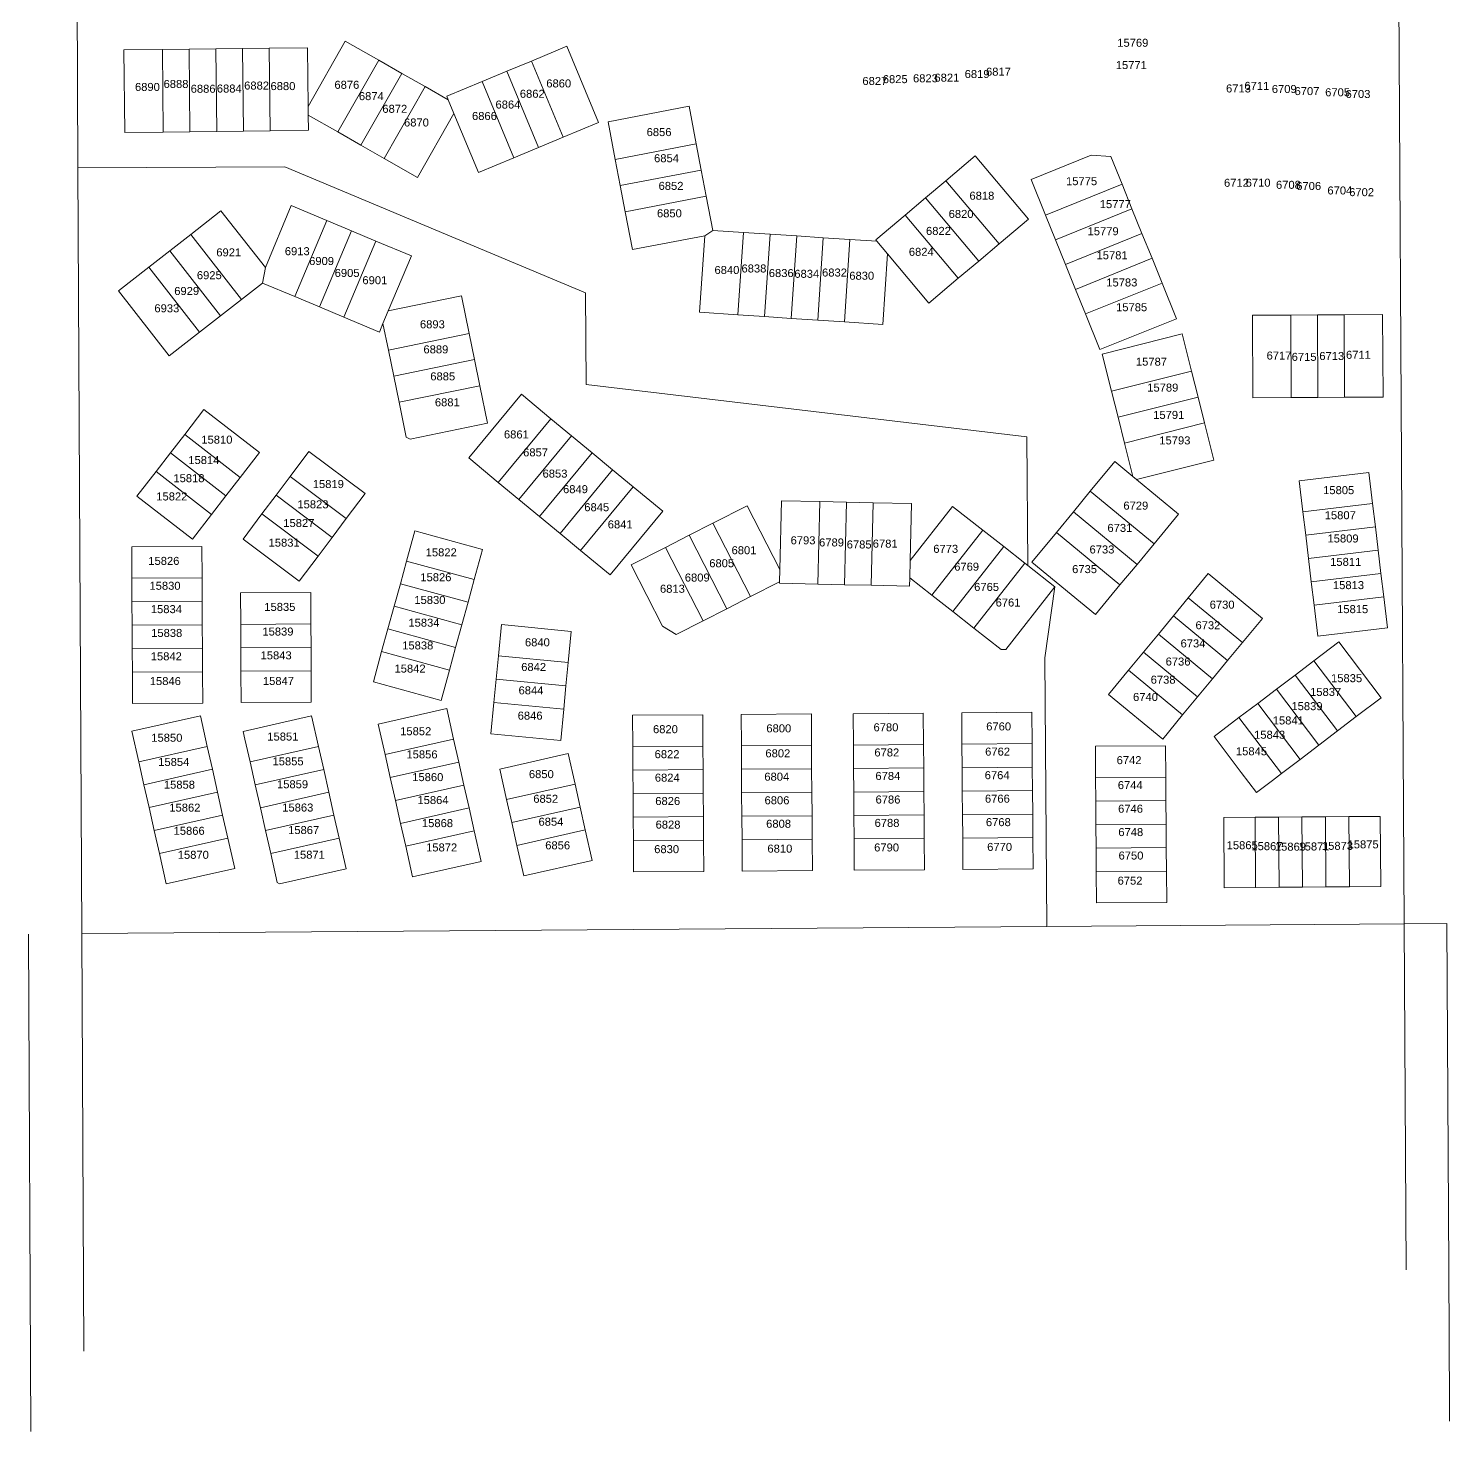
# Model space of a CAD drawing. Header units: feet. Extents: x 865220 to 2843432, y -2240498 to 970288.
# Drawn here: x 2830642 to 2831974, y 955135 to 956450 of the extents above; entities that cross this region are included whole.
import ezdxf
from ezdxf.enums import TextEntityAlignment as Align

# ---------------------------------------------------------------- set-up
doc = ezdxf.new("R2010")
doc.units = ezdxf.units.FT
doc.header["$LTSCALE"] = 0.015
doc.header["$MEASUREMENT"] = 0
doc.layers.add('Dakota County Addresses', color=7, linetype='Continuous')
doc.layers.add('Dakota County Parcels', color=7, linetype='Continuous')
doc.styles.add('Dimensions 100', font='arial.ttf')

# ---------------------------------------------------------------- blocks, each defined once
blk = doc.blocks.new('ACMAP_ANN_TEMPLATE_Dakota County Addresses')
at = {"layer": 'Dakota County Addresses', "style": 'Dimensions 100'}
blk.add_attdef('DakotaCountyAddress', text='', height=50, dxfattribs=at).set_placement((0, 0), align=Align.CENTER)

msp = doc.modelspace()

# ---------------------------------------------------------------- linework, layer by layer
at = {"layer": 'Dakota County Parcels', "lineweight": 5, "ltscale": 100}
for p, q in [((2830688.4, 956319), (2830684.1, 957160.6)), ((2831931, 955610.7), (2831922.9, 957069.6)), ((2830731.5, 956429.6), (2830767.5, 956430)), ((2830732.4, 956352.2), (2830731.5, 956429.6)), ((2830767.5, 956430), (2830792.5, 956430.3)), ((2830768.4, 956352.6), (2830767.5, 956430)), ((2830792.5, 956430.3), (2830817.5, 956430.6)), ((2830793.4, 956352.9), (2830792.5, 956430.3)), ((2830817.5, 956430.6), (2830842.5, 956430.9)), ((2830818.4, 956353.2), (2830817.5, 956430.6)), ((2830842.5, 956430.9), (2830867.5, 956431.2)), ((2830843.4, 956353.5), (2830842.5, 956430.9)), ((2830867.5, 956431.2), (2830903.4, 956431.6)), ((2830868.4, 956353.8), (2830867.5, 956431.2)), ((2830904.1, 956376.6), (2830903.4, 956431.6)), ((2830938.9, 956437.7), (2830904.1, 956376.6)), ((2830938.9, 956437.7), (2830970.2, 956419.9)), ((2831113.3, 956419.1), (2831146.5, 956433)), ((2831176.3, 956361.6), (2831146.5, 956433)), ((2830931.9, 956352.7), (2830970.2, 956419.9)), ((2830970.2, 956419.9), (2830991.9, 956407.5)), ((2831090.2, 956409.5), (2831113.3, 956419.1)), ((2831143, 956347.7), (2831113.3, 956419.1)), ((2830953.6, 956340.3), (2830991.9, 956407.5)), ((2830991.9, 956407.5), (2831013.6, 956395.2)), ((2831033.9, 956386.1), (2831067.2, 956399.9)), ((2831067.2, 956399.9), (2831090.2, 956409.5)), ((2831096.9, 956328.5), (2831067.2, 956399.9)), ((2831120, 956338.1), (2831090.2, 956409.5)), ((2830975.4, 956327.9), (2831013.6, 956395.2)), ((2831013.6, 956395.2), (2831035.3, 956382.8)), ((2831035.3, 956382.8), (2831033.9, 956386.1)), ((2830904.2, 956368.5), (2830904.1, 956376.6)), ((2831040.7, 956369.9), (2831035.3, 956382.8)), ((2831185.1, 956362.3), (2831261.1, 956376.8)), ((2831267.8, 956341.5), (2831261.1, 956376.8)), ((2830931.9, 956352.7), (2830904.2, 956368.5)), ((2830904.4, 956354.3), (2830904.2, 956368.5)), ((2831006.6, 956310.1), (2831040.7, 956369.9)), ((2831040.7, 956369.9), (2831063.7, 956314.7)), ((2831143, 956347.7), (2831176.3, 956361.6)), ((2831191.9, 956327), (2831185.1, 956362.3)), ((2830732.4, 956352.2), (2830768.4, 956352.6)), ((2830768.4, 956352.6), (2830793.4, 956352.9)), ((2830793.4, 956352.9), (2830818.4, 956353.2)), ((2830818.4, 956353.2), (2830843.4, 956353.5)), ((2830843.4, 956353.5), (2830868.4, 956353.8)), ((2830868.4, 956353.8), (2830904.4, 956354.3)), ((2830931.9, 956352.7), (2830953.6, 956340.3)), ((2831120, 956338.1), (2831143, 956347.7)), ((2830953.6, 956340.3), (2830975.4, 956327.9)), ((2831096.9, 956328.5), (2831120, 956338.1)), ((2831191.9, 956327), (2831267.8, 956341.5)), ((2831272.5, 956316.9), (2831267.8, 956341.5)), ((2830882.4, 956320), (2830688.4, 956319)), ((2830692, 955601.5), (2830688.4, 956319)), ((2830882.4, 956320), (2831163.9, 956201.8)), ((2830975.4, 956327.9), (2831006.6, 956310.1)), ((2831063.7, 956314.7), (2831096.9, 956328.5)), ((2831196.5, 956302.4), (2831191.9, 956327)), ((2831529.1, 956330.2), (2831501.6, 956307)), ((2831529.1, 956330.2), (2831579, 956271)), ((2831581.5, 956308.1), (2831637.7, 956330.9)), ((2831637.7, 956330.9), (2831656.2, 956329.7)), ((2831666.7, 956303.8), (2831656.2, 956329.7)), ((2831196.5, 956302.4), (2831272.5, 956316.9)), ((2831277.2, 956292.4), (2831272.5, 956316.9)), ((2831501.6, 956307), (2831482.5, 956290.8)), ((2831551.5, 956247.8), (2831501.6, 956307)), ((2831595, 956274.8), (2831581.5, 956308.1)), ((2831201.2, 956277.9), (2831196.5, 956302.4)), ((2831201.2, 956277.9), (2831277.2, 956292.4)), ((2831283.3, 956260.4), (2831277.2, 956292.4)), ((2831595, 956274.8), (2831666.7, 956303.8)), ((2831676, 956280.6), (2831666.7, 956303.8)), ((2830794.1, 956256.7), (2830822.4, 956278.9)), ((2830822.4, 956278.9), (2830864, 956225.7)), ((2830864, 956225.7), (2830888.3, 956283.7)), ((2830888.3, 956283.7), (2830921.5, 956269.8)), ((2831482.5, 956290.8), (2831463.4, 956274.7)), ((2831532.4, 956231.7), (2831482.5, 956290.8)), ((2831604.4, 956251.6), (2831676, 956280.6)), ((2831685.4, 956257.4), (2831676, 956280.6)), ((2830921.5, 956269.8), (2830891.6, 956198.5)), ((2830921.5, 956269.8), (2830944.6, 956260.1)), ((2831208, 956242.5), (2831201.2, 956277.9)), ((2831463.4, 956274.7), (2831435.9, 956251.5)), ((2831513.3, 956215.6), (2831463.4, 956274.7)), ((2831579, 956271), (2831551.5, 956247.8)), ((2831604.4, 956251.6), (2831595, 956274.8)), ((2830774.4, 956241.3), (2830794.1, 956256.7)), ((2830794.1, 956256.7), (2830841.7, 956195.8)), ((2830944.6, 956260.1), (2830914.6, 956188.8)), ((2830944.6, 956260.1), (2830967.6, 956250.4)), ((2831208, 956242.5), (2831275.7, 956255.4)), ((2831275.7, 956255.4), (2831270.9, 956183.7)), ((2831275.7, 956255.4), (2831283.3, 956260.4)), ((2831283.3, 956260.4), (2831312, 956258.5)), ((2831306.8, 956181.3), (2831312, 956258.5)), ((2831312, 956258.5), (2831336.9, 956256.9)), ((2831331.8, 956179.7), (2831336.9, 956256.9)), ((2831336.9, 956256.9), (2831361.9, 956255.2)), ((2831356.7, 956178), (2831361.9, 956255.2)), ((2831361.9, 956255.2), (2831386.8, 956253.6)), ((2831381.7, 956176.4), (2831386.8, 956253.6)), ((2831386.8, 956253.6), (2831411.8, 956251.9)), ((2831406.6, 956174.7), (2831411.8, 956251.9)), ((2831411.8, 956251.9), (2831437, 956250.2)), ((2831437, 956250.2), (2831435.9, 956251.5)), ((2831613.7, 956228.4), (2831604.4, 956251.6)), ((2831613.7, 956228.4), (2831685.4, 956257.4)), ((2831694.8, 956234.3), (2831685.4, 956257.4)), ((2830754.7, 956225.9), (2830774.4, 956241.3)), ((2830774.4, 956241.3), (2830822, 956180.4)), ((2830967.6, 956250.4), (2830937.7, 956179.1)), ((2830967.6, 956250.4), (2831000.8, 956236.5)), ((2831446.9, 956238.4), (2831437, 956250.2)), ((2831442.5, 956172.3), (2831446.9, 956238.4)), ((2831485.8, 956192.4), (2831446.9, 956238.4)), ((2831551.5, 956247.8), (2831532.4, 956231.7)), ((2830726.3, 956203.7), (2830754.7, 956225.9)), ((2830754.7, 956225.9), (2830802.3, 956165)), ((2830861.4, 956211.1), (2830864, 956225.7)), ((2831000.8, 956236.5), (2830979.2, 956185.1)), ((2831532.4, 956231.7), (2831513.3, 956215.6)), ((2831623.1, 956205.2), (2831613.7, 956228.4)), ((2831623.1, 956205.2), (2831694.8, 956234.3)), ((2831704.2, 956211.1), (2831694.8, 956234.3)), ((2831513.3, 956215.6), (2831485.8, 956192.4)), ((2830726.3, 956203.7), (2830774, 956142.8)), ((2830841.7, 956195.8), (2830861.4, 956211.1)), ((2830861.4, 956211.1), (2830891.6, 956198.5)), ((2830891.6, 956198.5), (2830914.6, 956188.8)), ((2830979.2, 956185.1), (2831047.8, 956199.2)), ((2831047.8, 956199.2), (2831055, 956163.9)), ((2831163.9, 956201.8), (2831164.6, 956115.9)), ((2831632.5, 956182.1), (2831623.1, 956205.2)), ((2831632.5, 956182.1), (2831704.2, 956211.1)), ((2831717.7, 956177.7), (2831704.2, 956211.1)), ((2830822, 956180.4), (2830841.7, 956195.8)), ((2830914.6, 956188.8), (2830937.7, 956179.1)), ((2830979.2, 956185.1), (2830974.2, 956173.1)), ((2830802.3, 956165), (2830822, 956180.4)), ((2830937.7, 956179.1), (2830970.9, 956165.2)), ((2830974.2, 956173.1), (2830970.9, 956165.2)), ((2830974.2, 956173.1), (2830979.3, 956148.3)), ((2831270.9, 956183.7), (2831306.8, 956181.3)), ((2831306.8, 956181.3), (2831331.8, 956179.7)), ((2831331.8, 956179.7), (2831356.7, 956178)), ((2831356.7, 956178), (2831381.7, 956176.4)), ((2831381.7, 956176.4), (2831406.6, 956174.7)), ((2831406.6, 956174.7), (2831442.5, 956172.3)), ((2831646, 956148.7), (2831632.5, 956182.1)), ((2831646, 956148.7), (2831717.7, 956177.7)), ((2831824.8, 956181.1), (2831788.8, 956180.9)), ((2831789.3, 956103.6), (2831788.8, 956180.9)), ((2831849.8, 956181.3), (2831824.8, 956181.1)), ((2831825.3, 956103.8), (2831824.8, 956181.1)), ((2831874.8, 956181.4), (2831849.8, 956181.3)), ((2831850.3, 956103.9), (2831849.8, 956181.3)), ((2831910.8, 956181.6), (2831874.8, 956181.4)), ((2831875.3, 956104.1), (2831874.8, 956181.4)), ((2831911.3, 956104.3), (2831910.8, 956181.6)), ((2830774, 956142.8), (2830802.3, 956165)), ((2831055, 956163.9), (2830979.3, 956148.3)), ((2831055, 956163.9), (2831060.1, 956139.4)), ((2831723.1, 956163.4), (2831648.1, 956144.6)), ((2831723.1, 956163.4), (2831731.9, 956128.5)), ((2830979.3, 956148.3), (2830984.3, 956123.8)), ((2831060.1, 956139.4), (2830984.3, 956123.8)), ((2831060.1, 956139.4), (2831065.1, 956114.9)), ((2831656.9, 956109.7), (2831648.1, 956144.6)), ((2830984.3, 956123.8), (2830989.3, 956099.4)), ((2831656.9, 956109.7), (2831731.9, 956128.5)), ((2831731.9, 956128.5), (2831738, 956104.2)), ((2831065.1, 956114.9), (2830989.3, 956099.4)), ((2831103.9, 956106.9), (2831054.6, 956047.3)), ((2831065.1, 956114.9), (2831072.3, 956079.7)), ((2831103.9, 956106.9), (2831131.6, 956083.9)), ((2831164.6, 956115.9), (2831577.4, 956067)), ((2831663, 956085.4), (2831656.9, 956109.7)), ((2830806.5, 956092.5), (2830788.5, 956069.3)), ((2830806.5, 956092.5), (2830858.5, 956052.2)), ((2830989.3, 956099.4), (2830996, 956066.8)), ((2831663, 956085.4), (2831738, 956104.2)), ((2831738, 956104.2), (2831744.1, 956080)), ((2831825.3, 956103.8), (2831789.3, 956103.6)), ((2831850.3, 956103.9), (2831825.3, 956103.8)), ((2831875.3, 956104.1), (2831850.3, 956103.9)), ((2831911.3, 956104.3), (2831875.3, 956104.1)), ((2831072.3, 956079.7), (2830999.6, 956064.7)), ((2831131.6, 956083.9), (2831082.3, 956024.3)), ((2831131.6, 956083.9), (2831150.9, 956068)), ((2831669, 956061.2), (2831663, 956085.4)), ((2831669, 956061.2), (2831744.1, 956080)), ((2831744.1, 956080), (2831752.8, 956045.1)), ((2830788.5, 956069.3), (2830775, 956051.9)), ((2830788.5, 956069.3), (2830840.5, 956029)), ((2830996, 956066.8), (2830999.6, 956064.7)), ((2831150.9, 956068), (2831101.6, 956008.4)), ((2831150.9, 956068), (2831170.2, 956052.1)), ((2831577.4, 956067), (2831578.4, 955946.5)), ((2830775, 956051.9), (2830761.6, 956034.5)), ((2830775, 956051.9), (2830827, 956011.6)), ((2830858.5, 956052.2), (2830840.5, 956029)), ((2830904.8, 956053.3), (2830887.2, 956029.9)), ((2830957.4, 956013.9), (2830904.8, 956053.3)), ((2831170.2, 956052.1), (2831120.9, 955992.4)), ((2831170.2, 956052.1), (2831189.4, 956036.1)), ((2831676.9, 956029.7), (2831669, 956061.2)), ((2831054.6, 956047.3), (2831082.3, 956024.3)), ((2831637, 956016), (2831659.9, 956043.8)), ((2831676.9, 956029.7), (2831659.9, 956043.8)), ((2831752.8, 956045.1), (2831680.3, 956026.9)), ((2830761.6, 956034.5), (2830743.6, 956011.3)), ((2830761.6, 956034.5), (2830813.6, 955994.2)), ((2830840.5, 956029), (2830827, 956011.6)), ((2830887.2, 956029.9), (2830874, 956012.3)), ((2830887.2, 956029.9), (2830939.8, 955990.4)), ((2831189.4, 956036.1), (2831140.1, 955976.5)), ((2831189.4, 956036.1), (2831208.7, 956020.2)), ((2831676.9, 956029.7), (2831680.3, 956026.9)), ((2831680.3, 956026.9), (2831719.6, 955994.5)), ((2831898, 956033.7), (2831832.7, 956025.9)), ((2831836.2, 955996.7), (2831832.7, 956025.9)), ((2831901.5, 956004.5), (2831898, 956033.7)), ((2830874, 956012.3), (2830860.8, 955994.7)), ((2830874, 956012.3), (2830926.6, 955972.8)), ((2830957.4, 956013.9), (2830939.8, 955990.4)), ((2831082.3, 956024.3), (2831101.6, 956008.4)), ((2831208.7, 956020.2), (2831159.4, 955960.6)), ((2831208.7, 956020.2), (2831236.4, 955997.3)), ((2831621.1, 955996.7), (2831637, 956016)), ((2831696.7, 955966.8), (2831637, 956016)), ((2830743.6, 956011.3), (2830795.6, 955971)), ((2830827, 956011.6), (2830813.6, 955994.2)), ((2831101.6, 956008.4), (2831120.9, 955992.4)), ((2831315.5, 956002.5), (2831283.4, 955986.1)), ((2831346, 955942.8), (2831315.5, 956002.5)), ((2831347.5, 956007.1), (2831346, 955942.8)), ((2831383.4, 956006.3), (2831347.5, 956007.1)), ((2831383.4, 956006.3), (2831381.7, 955929)), ((2831408.4, 956005.8), (2831383.4, 956006.3)), ((2831408.4, 956005.8), (2831406.7, 955928.4)), ((2831433.4, 956005.2), (2831408.4, 956005.8)), ((2831433.4, 956005.2), (2831431.7, 955927.9)), ((2831469.4, 956004.4), (2831433.4, 956005.2)), ((2831468.2, 955951.2), (2831469.4, 956004.4)), ((2831508, 956001.8), (2831468.2, 955951.2)), ((2831536.3, 955979.5), (2831508, 956001.8)), ((2831901.5, 956004.5), (2831836.2, 955996.7)), ((2831904.1, 955982.7), (2831901.5, 956004.5)), ((2830813.6, 955994.2), (2830795.6, 955971)), ((2830860.8, 955994.7), (2830843.1, 955971.2)), ((2830860.8, 955994.7), (2830913.4, 955955.2)), ((2830939.8, 955990.4), (2830926.6, 955972.8)), ((2831120.9, 955992.4), (2831140.1, 955976.5)), ((2831236.4, 955997.3), (2831187.1, 955937.6)), ((2831283.4, 955986.1), (2831261.2, 955974.8)), ((2831283.4, 955986.1), (2831318.6, 955917.3)), ((2831605.2, 955977.4), (2831621.1, 955996.7)), ((2831680.8, 955947.5), (2831621.1, 955996.7)), ((2831719.6, 955994.5), (2831696.7, 955966.8)), ((2831838.8, 955974.9), (2831836.2, 955996.7)), ((2830926.6, 955972.8), (2830913.4, 955955.2)), ((2831004.1, 955979), (2830996.3, 955950.6)), ((2831067.5, 955961.5), (2831004.1, 955979)), ((2831140.1, 955976.5), (2831159.4, 955960.6)), ((2831261.2, 955974.8), (2831238.9, 955963.4)), ((2831261.2, 955974.8), (2831296.4, 955905.9)), ((2831536.3, 955979.5), (2831488.5, 955918.7)), ((2831556, 955964.1), (2831536.3, 955979.5)), ((2831582.3, 955949.7), (2831605.2, 955977.4)), ((2831664.8, 955928.2), (2831605.2, 955977.4)), ((2831904.1, 955982.7), (2831838.8, 955974.9)), ((2831841.4, 955953), (2831838.8, 955974.9)), ((2831906.7, 955960.8), (2831904.1, 955982.7)), ((2830738.8, 955963.9), (2830804.5, 955964.2)), ((2830738.8, 955963.9), (2830738.9, 955934.5)), ((2830804.5, 955964.2), (2830804.7, 955934.9)), ((2830843.1, 955971.2), (2830895.7, 955931.7)), ((2831067.5, 955961.5), (2831059.7, 955933.2)), ((2831159.4, 955960.6), (2831187.1, 955937.6)), ((2831238.9, 955963.4), (2831206.9, 955947)), ((2831238.9, 955963.4), (2831274.1, 955894.5)), ((2831556, 955964.1), (2831508.2, 955903.3)), ((2831575.6, 955948.7), (2831556, 955964.1)), ((2831696.7, 955966.8), (2831680.8, 955947.5)), ((2831906.7, 955960.8), (2831841.4, 955953)), ((2831909.3, 955939), (2831906.7, 955960.8)), ((2830913.4, 955955.2), (2830895.7, 955931.7)), ((2830996.3, 955950.6), (2830990.5, 955929.4)), ((2830996.3, 955950.6), (2831059.7, 955933.2)), ((2831206.9, 955947), (2831236.2, 955889.5)), ((2831468.2, 955951.2), (2831467.9, 955934.9)), ((2831575.6, 955948.7), (2831527.8, 955887.8)), ((2831578.4, 955946.5), (2831575.6, 955948.7)), ((2831578.4, 955946.5), (2831603.9, 955926.4)), ((2831641.9, 955900.4), (2831582.3, 955949.7)), ((2831680.8, 955947.5), (2831664.8, 955928.2)), ((2831844, 955931.2), (2831841.4, 955953)), ((2830738.9, 955934.5), (2830804.7, 955934.9)), ((2830738.9, 955934.5), (2830739, 955912.5)), ((2830804.7, 955934.9), (2830804.8, 955912.9)), ((2831059.7, 955933.2), (2831053.9, 955912)), ((2831346, 955942.8), (2831345.8, 955931.1)), ((2831467.9, 955934.9), (2831467.7, 955927.1)), ((2831467.9, 955934.9), (2831488.5, 955918.7)), ((2831747.4, 955938.8), (2831728.8, 955916.1)), ((2831747.4, 955938.8), (2831798.2, 955896.9)), ((2831909.3, 955939), (2831844, 955931.2)), ((2831911.9, 955917.1), (2831909.3, 955939)), ((2830840.7, 955920.7), (2830906.5, 955921)), ((2830840.7, 955920.7), (2830840.9, 955891.3)), ((2830906.5, 955921), (2830906.7, 955891.7)), ((2830990.5, 955929.4), (2830984.6, 955908.2)), ((2830990.5, 955929.4), (2831053.9, 955912)), ((2831345.8, 955931.1), (2831318.6, 955917.3)), ((2831345.8, 955931.1), (2831345.7, 955929.8)), ((2831345.7, 955929.8), (2831381.7, 955929)), ((2831381.7, 955929), (2831406.7, 955928.4)), ((2831406.7, 955928.4), (2831431.7, 955927.9)), ((2831431.7, 955927.9), (2831467.7, 955927.1)), ((2831488.5, 955918.7), (2831508.2, 955903.3)), ((2831557.8, 955867.7), (2831603.9, 955926.4)), ((2831594.5, 955860), (2831603.9, 955926.4)), ((2831664.8, 955928.2), (2831641.9, 955900.4)), ((2831846.6, 955909.3), (2831844, 955931.2)), ((2830739, 955912.5), (2830804.8, 955912.9)), ((2830739, 955912.5), (2830739.1, 955890.5)), ((2830804.8, 955912.9), (2830804.9, 955890.9)), ((2830984.6, 955908.2), (2830978.8, 955887)), ((2830984.6, 955908.2), (2831048, 955890.8)), ((2831053.9, 955912), (2831048, 955890.8)), ((2831296.4, 955905.9), (2831274.1, 955894.5)), ((2831318.6, 955917.3), (2831296.4, 955905.9)), ((2831728.8, 955916.1), (2831714.8, 955899.2)), ((2831728.8, 955916.1), (2831779.5, 955874.3)), ((2831911.9, 955917.1), (2831846.6, 955909.3)), ((2831850.1, 955880.2), (2831846.6, 955909.3)), ((2831915.4, 955888), (2831911.9, 955917.1)), ((2831274.1, 955894.5), (2831249, 955881.7)), ((2831508.2, 955903.3), (2831527.8, 955887.8)), ((2831714.8, 955899.2), (2831700.8, 955882.2)), ((2831714.8, 955899.2), (2831765.5, 955857.3)), ((2831798.2, 955896.9), (2831779.5, 955874.3)), ((2830739.1, 955890.5), (2830804.9, 955890.9)), ((2830739.1, 955890.5), (2830739.2, 955868.5)), ((2830804.9, 955890.9), (2830805, 955868.9)), ((2830840.9, 955891.3), (2830906.7, 955891.7)), ((2830840.9, 955891.3), (2830841, 955869.3)), ((2830906.7, 955891.7), (2830906.8, 955869.7)), ((2830978.8, 955887), (2830972.9, 955865.8)), ((2830978.8, 955887), (2831042.2, 955869.6)), ((2831048, 955890.8), (2831042.2, 955869.6)), ((2831085.2, 955891.1), (2831082.4, 955861.8)), ((2831150.7, 955884.7), (2831085.2, 955891.1)), ((2831150.7, 955884.7), (2831147.9, 955855.5)), ((2831236.2, 955889.5), (2831249, 955881.7)), ((2831527.8, 955887.8), (2831553.5, 955867.6)), ((2831700.8, 955882.2), (2831686.8, 955865.2)), ((2831700.8, 955882.2), (2831751.5, 955840.3)), ((2831915.4, 955888), (2831850.1, 955880.2)), ((2830739.2, 955868.5), (2830805, 955868.9)), ((2830739.2, 955868.5), (2830739.4, 955846.5)), ((2830805, 955868.9), (2830805.1, 955846.9)), ((2830841, 955869.3), (2830906.8, 955869.7)), ((2830841, 955869.3), (2830841.1, 955847.3)), ((2830906.8, 955869.7), (2830906.9, 955847.7)), ((2830972.9, 955865.8), (2830965.2, 955837.5)), ((2830972.9, 955865.8), (2831036.4, 955848.4)), ((2831042.2, 955869.6), (2831036.4, 955848.4)), ((2831553.5, 955867.6), (2831557.8, 955867.7)), ((2831779.5, 955874.3), (2831765.5, 955857.3)), ((2831869.7, 955874.9), (2831846.3, 955857.1)), ((2831909.5, 955822.5), (2831869.7, 955874.9)), ((2831082.4, 955861.8), (2831080.3, 955840)), ((2831082.4, 955861.8), (2831147.9, 955855.5)), ((2831147.9, 955855.5), (2831145.7, 955833.6)), ((2831594.5, 955860), (2831596.4, 955608.2)), ((2831686.8, 955865.2), (2831672.8, 955848.3)), ((2831686.8, 955865.2), (2831737.5, 955823.4)), ((2831765.5, 955857.3), (2831751.5, 955840.3)), ((2831846.3, 955857.1), (2831828.8, 955843.8)), ((2831886.1, 955804.8), (2831846.3, 955857.1)), ((2830739.4, 955846.5), (2830805.1, 955846.9)), ((2830739.4, 955846.5), (2830739.5, 955817.2)), ((2830805.1, 955846.9), (2830805.3, 955817.5)), ((2830841.1, 955847.3), (2830906.9, 955847.7)), ((2830841.1, 955847.3), (2830841.3, 955818)), ((2830906.9, 955847.7), (2830907, 955818.3)), ((2831036.4, 955848.4), (2831028.6, 955820)), ((2831080.3, 955840), (2831078.1, 955818.1)), ((2831080.3, 955840), (2831145.7, 955833.6)), ((2831672.8, 955848.3), (2831654.1, 955825.6)), ((2831672.8, 955848.3), (2831723.5, 955806.4)), ((2831751.5, 955840.3), (2831737.5, 955823.4)), ((2831828.8, 955843.8), (2831811.3, 955830.5)), ((2831868.6, 955791.4), (2831828.8, 955843.8)), ((2831028.6, 955820), (2830965.2, 955837.5)), ((2831145.7, 955833.6), (2831143.6, 955811.7)), ((2831654.1, 955825.6), (2831704.8, 955783.8)), ((2831811.3, 955830.5), (2831793.8, 955817.2)), ((2831851.1, 955778.1), (2831811.3, 955830.5)), ((2830739.5, 955817.2), (2830805.3, 955817.5)), ((2830841.3, 955818), (2830907, 955818.3)), ((2831034, 955812.3), (2830969.8, 955797.9)), ((2831040.4, 955783.7), (2831034, 955812.3)), ((2831078.1, 955818.1), (2831075.3, 955788.8)), ((2831078.1, 955818.1), (2831143.6, 955811.7)), ((2831737.5, 955823.4), (2831723.5, 955806.4)), ((2831793.8, 955817.2), (2831776.3, 955803.9)), ((2831833.6, 955764.8), (2831793.8, 955817.2)), ((2831909.5, 955822.5), (2831886.1, 955804.8)), ((2830738.9, 955791.1), (2830803.1, 955805.6)), ((2830803.1, 955805.6), (2830809.5, 955776.9)), ((2830843.3, 955791), (2830907.4, 955805.5)), ((2830907.4, 955805.5), (2830913.9, 955776.8)), ((2831143.6, 955811.7), (2831140.8, 955782.5)), ((2831273.8, 955806.6), (2831208, 955806.1)), ((2831208, 955806.1), (2831208.3, 955776.7)), ((2831273.8, 955806.6), (2831274, 955777.2)), ((2831375.6, 955807.3), (2831309.8, 955806.8)), ((2831309.8, 955806.8), (2831310, 955777.5)), ((2831375.6, 955807.3), (2831375.8, 955777.9)), ((2831480.5, 955808.1), (2831414.7, 955807.6)), ((2831414.7, 955807.6), (2831415, 955778.2)), ((2831480.5, 955808.1), (2831480.7, 955778.7)), ((2831582.3, 955808.9), (2831516.5, 955808.4)), ((2831516.5, 955808.4), (2831516.7, 955779)), ((2831582.5, 955779.5), (2831582.3, 955808.9)), ((2831723.5, 955806.4), (2831704.8, 955783.8)), ((2831776.3, 955803.9), (2831752.9, 955786.1)), ((2831816.1, 955751.5), (2831776.3, 955803.9)), ((2831886.1, 955804.8), (2831868.6, 955791.4)), ((2830745.4, 955762.5), (2830738.9, 955791.1)), ((2830843.3, 955791), (2830844.9, 955783.8)), ((2830969.8, 955797.9), (2830976.2, 955769.2)), ((2831075.3, 955788.8), (2831140.8, 955782.5)), ((2831778.4, 955752.5), (2831752.9, 955786.1)), ((2831868.6, 955791.4), (2831851.1, 955778.1)), ((2830745.4, 955762.5), (2830809.5, 955776.9)), ((2830809.5, 955776.9), (2830814.4, 955755.5)), ((2830844.9, 955783.8), (2830849.7, 955762.4)), ((2830849.7, 955762.4), (2830913.9, 955776.8)), ((2830913.9, 955776.8), (2830918.7, 955755.3)), ((2831040.4, 955783.7), (2830976.2, 955769.2)), ((2831045.2, 955762.2), (2831040.4, 955783.7)), ((2831208.3, 955776.7), (2831274, 955777.2)), ((2831208.3, 955776.7), (2831208.4, 955754.7)), ((2831274, 955777.2), (2831274.2, 955755.2)), ((2831310, 955777.5), (2831375.8, 955777.9)), ((2831310, 955777.5), (2831310.2, 955755.5)), ((2831375.8, 955777.9), (2831375.9, 955755.9)), ((2831415, 955778.2), (2831480.7, 955778.7)), ((2831415, 955778.2), (2831415.1, 955756.2)), ((2831480.7, 955778.7), (2831480.9, 955756.7)), ((2831516.7, 955779), (2831582.5, 955779.5)), ((2831516.7, 955779), (2831516.9, 955757)), ((2831582.6, 955757.5), (2831582.5, 955779.5)), ((2831641.7, 955777), (2831707.5, 955777.5)), ((2831641.7, 955777), (2831641.9, 955747.6)), ((2831707.5, 955777.5), (2831707.7, 955748.1)), ((2831851.1, 955778.1), (2831833.6, 955764.8)), ((2830750.2, 955741), (2830745.4, 955762.5)), ((2830849.7, 955762.4), (2830854.5, 955740.9)), ((2830976.2, 955769.2), (2830981.1, 955747.8)), ((2830981.1, 955747.8), (2831045.2, 955762.2)), ((2831050.1, 955740.7), (2831045.2, 955762.2)), ((2831147.7, 955770.2), (2831083.6, 955755.7)), ((2831154.2, 955741.5), (2831147.7, 955770.2)), ((2831833.6, 955764.8), (2831816.1, 955751.5)), ((2830750.2, 955741), (2830814.4, 955755.5)), ((2830814.4, 955755.5), (2830819.2, 955734)), ((2830854.5, 955740.9), (2830918.7, 955755.3)), ((2830918.7, 955755.3), (2830923.5, 955733.9)), ((2830981.1, 955747.8), (2830985.9, 955726.3)), ((2831090, 955727.1), (2831083.6, 955755.7)), ((2831208.4, 955754.7), (2831274.2, 955755.2)), ((2831208.4, 955754.7), (2831208.6, 955732.7)), ((2831274.2, 955755.2), (2831274.3, 955733.2)), ((2831310.2, 955755.5), (2831375.9, 955755.9)), ((2831310.2, 955755.5), (2831310.3, 955733.5)), ((2831375.9, 955755.9), (2831376.1, 955734)), ((2831415.1, 955756.2), (2831480.9, 955756.7)), ((2831415.1, 955756.2), (2831415.3, 955734.2)), ((2831480.9, 955756.7), (2831481.1, 955734.7)), ((2831516.9, 955757), (2831582.6, 955757.5)), ((2831516.9, 955757), (2831517, 955735)), ((2831582.8, 955735.5), (2831582.6, 955757.5)), ((2831641.9, 955747.6), (2831707.7, 955748.1)), ((2831641.9, 955747.6), (2831642.1, 955725.6)), ((2831707.7, 955748.1), (2831707.8, 955726.1)), ((2831792.7, 955733.7), (2831778.4, 955752.5)), ((2831816.1, 955751.5), (2831807.6, 955745.1)), ((2830755, 955719.6), (2830750.2, 955741)), ((2830755, 955719.6), (2830819.2, 955734)), ((2830819.2, 955734), (2830824, 955712.5)), ((2830854.5, 955740.9), (2830859.4, 955719.5)), ((2830859.4, 955719.5), (2830923.5, 955733.9)), ((2830923.5, 955733.9), (2830928.3, 955712.4)), ((2830985.9, 955726.3), (2831050.1, 955740.7)), ((2831054.9, 955719.3), (2831050.1, 955740.7)), ((2831090, 955727.1), (2831154.2, 955741.5)), ((2831159, 955720.1), (2831154.2, 955741.5)), ((2831208.6, 955732.7), (2831274.3, 955733.2)), ((2831208.6, 955732.7), (2831208.7, 955710.7)), ((2831274.3, 955733.2), (2831274.5, 955711.2)), ((2831310.3, 955733.5), (2831376.1, 955734)), ((2831310.3, 955733.5), (2831310.5, 955711.5)), ((2831376.1, 955734), (2831376.3, 955712)), ((2831415.3, 955734.2), (2831481.1, 955734.7)), ((2831415.3, 955734.2), (2831415.5, 955712.2)), ((2831481.1, 955734.7), (2831481.2, 955712.7)), ((2831517, 955735), (2831582.8, 955735.5)), ((2831517, 955735), (2831517.2, 955713)), ((2831583, 955713.5), (2831582.8, 955735.5)), ((2831807.6, 955745.1), (2831792.7, 955733.7)), ((2830759.9, 955698.1), (2830755, 955719.6)), ((2830859.4, 955719.5), (2830864.2, 955698)), ((2830985.9, 955726.3), (2830990.7, 955704.8)), ((2830990.7, 955704.8), (2831054.9, 955719.3)), ((2831059.7, 955697.8), (2831054.9, 955719.3)), ((2831094.9, 955705.6), (2831090, 955727.1)), ((2831094.9, 955705.6), (2831159, 955720.1)), ((2831163.8, 955698.6), (2831159, 955720.1)), ((2831642.1, 955725.6), (2831707.8, 955726.1)), ((2831642.1, 955725.6), (2831642.2, 955703.6)), ((2831707.8, 955726.1), (2831708, 955704.1)), ((2830759.9, 955698.1), (2830824, 955712.5)), ((2830824, 955712.5), (2830828.8, 955691.1)), ((2830864.2, 955698), (2830928.3, 955712.4)), ((2830928.3, 955712.4), (2830933.2, 955691)), ((2831099.7, 955684.2), (2831094.9, 955705.6)), ((2831208.7, 955710.7), (2831274.5, 955711.2)), ((2831208.7, 955710.7), (2831208.9, 955688.7)), ((2831274.5, 955711.2), (2831274.7, 955689.2)), ((2831310.5, 955711.5), (2831376.3, 955712)), ((2831310.5, 955711.5), (2831310.7, 955689.5)), ((2831376.3, 955712), (2831376.4, 955690)), ((2831415.5, 955712.2), (2831481.2, 955712.7)), ((2831415.5, 955712.2), (2831415.6, 955690.2)), ((2831481.2, 955712.7), (2831481.4, 955690.7)), ((2831517.2, 955713), (2831583, 955713.5)), ((2831517.2, 955713), (2831517.4, 955691)), ((2831583.1, 955691.5), (2831583, 955713.5)), ((2831762, 955710.2), (2831791.3, 955710.5)), ((2831762.5, 955644.5), (2831762, 955710.2)), ((2831791.3, 955710.5), (2831813.3, 955710.6)), ((2831791.8, 955644.7), (2831791.3, 955710.5)), ((2831813.3, 955710.6), (2831835.3, 955710.8)), ((2831813.8, 955644.9), (2831813.3, 955710.6)), ((2831835.3, 955710.8), (2831857.3, 955710.9)), ((2831835.8, 955645), (2831835.3, 955710.8)), ((2831857.3, 955710.9), (2831879.3, 955711.1)), ((2831857.8, 955645.2), (2831857.3, 955710.9)), ((2831879.3, 955711.1), (2831908.7, 955711.3)), ((2831879.8, 955645.3), (2831879.3, 955711.1)), ((2831909.2, 955645.6), (2831908.7, 955711.3)), ((2830764.7, 955676.6), (2830759.9, 955698.1)), ((2830864.2, 955698), (2830869, 955676.5)), ((2830990.7, 955704.8), (2830995.6, 955683.4)), ((2830995.6, 955683.4), (2831059.7, 955697.8)), ((2831066.2, 955669.2), (2831059.7, 955697.8)), ((2831099.7, 955684.2), (2831163.8, 955698.6)), ((2831170.3, 955669.9), (2831163.8, 955698.6)), ((2831642.2, 955703.6), (2831708, 955704.1)), ((2831642.2, 955703.6), (2831642.4, 955681.6)), ((2831708, 955704.1), (2831708.2, 955682.1)), ((2830764.7, 955676.6), (2830828.8, 955691.1)), ((2830828.8, 955691.1), (2830835.3, 955662.4)), ((2830869, 955676.5), (2830933.2, 955691)), ((2830933.2, 955691), (2830939.6, 955662.3)), ((2830995.6, 955683.4), (2831002, 955654.7)), ((2831106.1, 955655.5), (2831099.7, 955684.2)), ((2831208.9, 955688.7), (2831274.7, 955689.2)), ((2831208.9, 955688.7), (2831209.1, 955659.3)), ((2831274.7, 955689.2), (2831274.9, 955659.8)), ((2831310.7, 955689.5), (2831376.4, 955690)), ((2831310.7, 955689.5), (2831310.9, 955660.1)), ((2831376.4, 955690), (2831376.6, 955660.6)), ((2831415.6, 955690.2), (2831481.4, 955690.7)), ((2831415.6, 955690.2), (2831415.8, 955660.9)), ((2831481.4, 955690.7), (2831481.6, 955661.4)), ((2831517.4, 955691), (2831583.1, 955691.5)), ((2831517.4, 955691), (2831517.6, 955661.6)), ((2831583.4, 955662.1), (2831583.1, 955691.5)), ((2831642.4, 955681.6), (2831708.2, 955682.1)), ((2831642.4, 955681.6), (2831642.6, 955659.6)), ((2831708.2, 955682.1), (2831708.3, 955660.1)), ((2830771.1, 955648), (2830764.7, 955676.6)), ((2830869, 955676.5), (2830875.1, 955649.5)), ((2831002, 955654.7), (2831066.2, 955669.2)), ((2831106.1, 955655.5), (2831170.3, 955669.9)), ((2830771.1, 955648), (2830835.3, 955662.4)), ((2830939.6, 955662.3), (2830877.4, 955648.3)), ((2831209.1, 955659.3), (2831274.9, 955659.8)), ((2831310.9, 955660.1), (2831376.6, 955660.6)), ((2831415.8, 955660.9), (2831481.6, 955661.4)), ((2831517.6, 955661.6), (2831583.4, 955662.1)), ((2831642.6, 955659.6), (2831708.3, 955660.1)), ((2831642.6, 955659.6), (2831642.8, 955630.2)), ((2831708.3, 955660.1), (2831708.6, 955630.7)), ((2830877.4, 955648.3), (2830875.1, 955649.5)), ((2831762.5, 955644.5), (2831791.8, 955644.7)), ((2831791.8, 955644.7), (2831813.8, 955644.9)), ((2831813.8, 955644.9), (2831835.8, 955645)), ((2831835.8, 955645), (2831857.8, 955645.2)), ((2831857.8, 955645.2), (2831879.8, 955645.3)), ((2831879.8, 955645.3), (2831909.2, 955645.6)), ((2831642.8, 955630.2), (2831708.6, 955630.7)), ((2830692, 955601.5), (2831596.4, 955608.2)), ((2830694, 955210.3), (2830692, 955601.5)), ((2831596.4, 955608.2), (2831931, 955610.7)), ((2831971, 955611), (2831931, 955610.7)), ((2831932.8, 955286.5), (2831931, 955610.7))]:
    msp.add_line(p, q, dxfattribs=at)
for points in [[(2830644.4, 955134.9), (2830644.4, 955134.9), (2830642, 955601.1)], [(2831973.6, 955144.8), (2831973.5, 955159.8), (2831972.8, 955286.8), (2831971, 955611)]]:
    msp.add_lwpolyline(points, dxfattribs=at)

# ---------------------------------------------------------------- block references
at = {"layer": 'Dakota County Addresses', "lineweight": 5, "ltscale": 100, "xscale": 0.15, "yscale": 0.15, "zscale": 0.15}
for p, values in [((2831676.8, 956432.5), {'DakotaCountyAddress': '15769'}), ((2831550.9, 956405.4), {'DakotaCountyAddress': '6817'}), ((2831675.4, 956411.6), {'DakotaCountyAddress': '15771'}), ((2830753.5, 956391.1), {'DakotaCountyAddress': '6890'}), ((2830780.3, 956393.9), {'DakotaCountyAddress': '6888'}), ((2830855.8, 956392.4), {'DakotaCountyAddress': '6882'}), ((2830880.5, 956391.9), {'DakotaCountyAddress': '6880'}), ((2830940.4, 956393.1), {'DakotaCountyAddress': '6876'}), ((2831138.9, 956394.4), {'DakotaCountyAddress': '6860'}), ((2831435.1, 956396.7), {'DakotaCountyAddress': '6827'}), ((2831454.2, 956398.4), {'DakotaCountyAddress': '6825'}), ((2831482.5, 956399.2), {'DakotaCountyAddress': '6823'}), ((2831502.6, 956399.8), {'DakotaCountyAddress': '6821'}), ((2831530.9, 956403.2), {'DakotaCountyAddress': '6819'}), ((2831793, 956392.1), {'DakotaCountyAddress': '6711'}), ((2830805.7, 956389.4), {'DakotaCountyAddress': '6886'}), ((2830830.2, 956389.6), {'DakotaCountyAddress': '6884'}), ((2830963.3, 956382.5), {'DakotaCountyAddress': '6874'}), ((2831114.1, 956384.7), {'DakotaCountyAddress': '6862'}), ((2831775.8, 956389.7), {'DakotaCountyAddress': '6713'}), ((2831818.7, 956389.2), {'DakotaCountyAddress': '6709'}), ((2831840, 956387.2), {'DakotaCountyAddress': '6707'}), ((2831868.7, 956386.1), {'DakotaCountyAddress': '6705'}), ((2831887.8, 956384.5), {'DakotaCountyAddress': '6703'}), ((2830985.3, 956370.6), {'DakotaCountyAddress': '6872'}), ((2831069.3, 956363.9), {'DakotaCountyAddress': '6866'}), ((2831091.3, 956374.6), {'DakotaCountyAddress': '6864'}), ((2831005.6, 956357.8), {'DakotaCountyAddress': '6870'}), ((2831232.9, 956348.8), {'DakotaCountyAddress': '6856'}), ((2831239.9, 956324.3), {'DakotaCountyAddress': '6854'}), ((2831244.1, 956298.4), {'DakotaCountyAddress': '6852'}), ((2831628.8, 956302.8), {'DakotaCountyAddress': '15775'}), ((2831773.9, 956301.3), {'DakotaCountyAddress': '6712'}), ((2831794.2, 956301.4), {'DakotaCountyAddress': '6710'}), ((2831822.6, 956299.4), {'DakotaCountyAddress': '6708'}), ((2831841.6, 956298.3), {'DakotaCountyAddress': '6706'}), ((2831535.4, 956289.2), {'DakotaCountyAddress': '6818'}), ((2831870.8, 956294.1), {'DakotaCountyAddress': '6704'}), ((2831891.2, 956292.5), {'DakotaCountyAddress': '6702'}), ((2831242.6, 956272.7), {'DakotaCountyAddress': '6850'}), ((2831515.9, 956272.1), {'DakotaCountyAddress': '6820'}), ((2831660.4, 956281.3), {'DakotaCountyAddress': '15777'}), ((2831494.7, 956256.2), {'DakotaCountyAddress': '6822'}), ((2831649, 956255.9), {'DakotaCountyAddress': '15779'}), ((2830829.7, 956236.1), {'DakotaCountyAddress': '6921'}), ((2830893.9, 956237.2), {'DakotaCountyAddress': '6913'}), ((2831478.6, 956236.6), {'DakotaCountyAddress': '6824'}), ((2831657.4, 956233.4), {'DakotaCountyAddress': '15781'}), ((2830916.7, 956228), {'DakotaCountyAddress': '6909'}), ((2831296.5, 956219.6), {'DakotaCountyAddress': '6840'}), ((2831321.8, 956221), {'DakotaCountyAddress': '6838'}), ((2831397.3, 956217.2), {'DakotaCountyAddress': '6832'}), ((2830811.5, 956214.7), {'DakotaCountyAddress': '6925'}), ((2830940.6, 956216.8), {'DakotaCountyAddress': '6905'}), ((2830966.6, 956210), {'DakotaCountyAddress': '6901'}), ((2831347.4, 956216.7), {'DakotaCountyAddress': '6836'}), ((2831371.3, 956216), {'DakotaCountyAddress': '6834'}), ((2831422.8, 956214.2), {'DakotaCountyAddress': '6830'}), ((2831666.5, 956207.9), {'DakotaCountyAddress': '15783'}), ((2830790.3, 956199.9), {'DakotaCountyAddress': '6929'}), ((2830771.7, 956183.7), {'DakotaCountyAddress': '6933'}), ((2831675.7, 956184.7), {'DakotaCountyAddress': '15785'}), ((2831020.5, 956168.7), {'DakotaCountyAddress': '6893'}), ((2831023.8, 956145.2), {'DakotaCountyAddress': '6889'}), ((2831813.8, 956139.4), {'DakotaCountyAddress': '6717'}), ((2831837.3, 956138.2), {'DakotaCountyAddress': '6715'}), ((2831863.2, 956139), {'DakotaCountyAddress': '6713'}), ((2831888.2, 956140.1), {'DakotaCountyAddress': '6711'}), ((2831694.3, 956133.7), {'DakotaCountyAddress': '15787'}), ((2831030.2, 956119.9), {'DakotaCountyAddress': '6885'}), ((2831704.9, 956109.4), {'DakotaCountyAddress': '15789'}), ((2831034.5, 956095.6), {'DakotaCountyAddress': '6881'}), ((2831710.5, 956083.8), {'DakotaCountyAddress': '15791'}), ((2830818.6, 956060.6), {'DakotaCountyAddress': '15810'}), ((2831099.2, 956065.5), {'DakotaCountyAddress': '6861'}), ((2831716.2, 956059.9), {'DakotaCountyAddress': '15793'}), ((2831117.2, 956048.7), {'DakotaCountyAddress': '6857'}), ((2830806.4, 956041.5), {'DakotaCountyAddress': '15814'}), ((2830792.4, 956024.5), {'DakotaCountyAddress': '15818'}), ((2830923, 956019), {'DakotaCountyAddress': '15819'}), ((2831135.4, 956028.8), {'DakotaCountyAddress': '6853'}), ((2830776.4, 956007.4), {'DakotaCountyAddress': '15822'}), ((2831154.6, 956014.2), {'DakotaCountyAddress': '6849'}), ((2831869.7, 956013.3), {'DakotaCountyAddress': '15805'}), ((2830908.6, 956000), {'DakotaCountyAddress': '15823'}), ((2831174.5, 955997.3), {'DakotaCountyAddress': '6845'}), ((2831679.6, 955998.8), {'DakotaCountyAddress': '6729'}), ((2830895.4, 955982.5), {'DakotaCountyAddress': '15827'}), ((2831196.5, 955981.2), {'DakotaCountyAddress': '6841'}), ((2831664.7, 955977.9), {'DakotaCountyAddress': '6731'}), ((2831871.2, 955989.8), {'DakotaCountyAddress': '15807'}), ((2831367.8, 955966.3), {'DakotaCountyAddress': '6793'}), ((2831394.5, 955964.3), {'DakotaCountyAddress': '6789'}), ((2831873.8, 955968), {'DakotaCountyAddress': '15809'}), ((2830881.6, 955964.1), {'DakotaCountyAddress': '15831'}), ((2831028.8, 955955), {'DakotaCountyAddress': '15822'}), ((2831312.5, 955957), {'DakotaCountyAddress': '6801'}), ((2831420.4, 955962.4), {'DakotaCountyAddress': '6785'}), ((2831444.8, 955963.2), {'DakotaCountyAddress': '6781'}), ((2831501.5, 955958.3), {'DakotaCountyAddress': '6773'}), ((2831647.9, 955957.7), {'DakotaCountyAddress': '6733'}), ((2830768.9, 955947), {'DakotaCountyAddress': '15826'}), ((2831291.6, 955944.8), {'DakotaCountyAddress': '6805'}), ((2831521.1, 955941.6), {'DakotaCountyAddress': '6769'}), ((2831631.6, 955939.3), {'DakotaCountyAddress': '6735'}), ((2831876.3, 955946.1), {'DakotaCountyAddress': '15811'}), ((2831023.8, 955931.7), {'DakotaCountyAddress': '15826'}), ((2831268.7, 955931.4), {'DakotaCountyAddress': '6809'}), ((2830770, 955923.7), {'DakotaCountyAddress': '15830'}), ((2831245.4, 955920.9), {'DakotaCountyAddress': '6813'}), ((2831539.8, 955922.6), {'DakotaCountyAddress': '6765'}), ((2831878.9, 955924.3), {'DakotaCountyAddress': '15813'}), ((2830771.3, 955901.8), {'DakotaCountyAddress': '15834'}), ((2830877.6, 955903.9), {'DakotaCountyAddress': '15835'}), ((2831018.2, 955910.4), {'DakotaCountyAddress': '15830'}), ((2831559.9, 955908), {'DakotaCountyAddress': '6761'}), ((2831760.5, 955906), {'DakotaCountyAddress': '6730'}), ((2831882.8, 955901.8), {'DakotaCountyAddress': '15815'}), ((2831012.6, 955889.1), {'DakotaCountyAddress': '15834'}), ((2831747.2, 955886.7), {'DakotaCountyAddress': '6732'}), ((2830771.6, 955879.5), {'DakotaCountyAddress': '15838'}), ((2830875.8, 955880.8), {'DakotaCountyAddress': '15839'}), ((2830874.1, 955858.5), {'DakotaCountyAddress': '15843'}), ((2831006.8, 955867.8), {'DakotaCountyAddress': '15838'}), ((2831118.9, 955870.7), {'DakotaCountyAddress': '6840'}), ((2831733.2, 955869.7), {'DakotaCountyAddress': '6734'}), ((2830771.2, 955857.6), {'DakotaCountyAddress': '15842'}), ((2830999.6, 955846.1), {'DakotaCountyAddress': '15842'}), ((2831115.4, 955847.6), {'DakotaCountyAddress': '6842'}), ((2831719.2, 955852.7), {'DakotaCountyAddress': '6736'}), ((2830770.3, 955834.4), {'DakotaCountyAddress': '15846'}), ((2830876.3, 955834.5), {'DakotaCountyAddress': '15847'}), ((2831705.2, 955835.7), {'DakotaCountyAddress': '6738'}), ((2831877.1, 955837.1), {'DakotaCountyAddress': '15835'}), ((2831112.9, 955825.7), {'DakotaCountyAddress': '6844'}), ((2831688.7, 955819.5), {'DakotaCountyAddress': '6740'}), ((2831857.5, 955824.2), {'DakotaCountyAddress': '15837'}), ((2831840, 955810.9), {'DakotaCountyAddress': '15839'}), ((2831112.1, 955802), {'DakotaCountyAddress': '6846'}), ((2831551.1, 955791.9), {'DakotaCountyAddress': '6760'}), ((2831822.5, 955797.5), {'DakotaCountyAddress': '15841'}), ((2830771.7, 955781.3), {'DakotaCountyAddress': '15850'}), ((2830880.4, 955782.4), {'DakotaCountyAddress': '15851'}), ((2831004.9, 955787.4), {'DakotaCountyAddress': '15852'}), ((2831238.9, 955789.3), {'DakotaCountyAddress': '6820'}), ((2831345.1, 955790.1), {'DakotaCountyAddress': '6800'}), ((2831445.5, 955791.1), {'DakotaCountyAddress': '6780'}), ((2831805, 955784.1), {'DakotaCountyAddress': '15843'}), ((2831010.8, 955765.7), {'DakotaCountyAddress': '15856'}), ((2831240.4, 955765.9), {'DakotaCountyAddress': '6822'}), ((2831344.2, 955766.7), {'DakotaCountyAddress': '6802'}), ((2831446.3, 955767.5), {'DakotaCountyAddress': '6782'}), ((2831550.1, 955768.3), {'DakotaCountyAddress': '6762'}), ((2831788, 955768.6), {'DakotaCountyAddress': '15845'}), ((2830778.2, 955758.6), {'DakotaCountyAddress': '15854'}), ((2830885.3, 955759.2), {'DakotaCountyAddress': '15855'}), ((2831673.3, 955760.3), {'DakotaCountyAddress': '6742'}), ((2831016.2, 955744.4), {'DakotaCountyAddress': '15860'}), ((2831122.6, 955747.2), {'DakotaCountyAddress': '6850'}), ((2831240.6, 955743.9), {'DakotaCountyAddress': '6824'}), ((2831343.2, 955744.8), {'DakotaCountyAddress': '6804'}), ((2831447.3, 955745.5), {'DakotaCountyAddress': '6784'}), ((2831549.7, 955746.2), {'DakotaCountyAddress': '6764'}), ((2830783.5, 955737.3), {'DakotaCountyAddress': '15858'}), ((2830889.5, 955737.7), {'DakotaCountyAddress': '15859'}), ((2831674.4, 955736.9), {'DakotaCountyAddress': '6744'}), ((2830788.6, 955715.8), {'DakotaCountyAddress': '15862'}), ((2830894.4, 955715.9), {'DakotaCountyAddress': '15863'}), ((2831021.1, 955722.9), {'DakotaCountyAddress': '15864'}), ((2831126.7, 955724.1), {'DakotaCountyAddress': '6852'}), ((2831241, 955722), {'DakotaCountyAddress': '6826'}), ((2831343.4, 955722.7), {'DakotaCountyAddress': '6806'}), ((2831447.4, 955723.4), {'DakotaCountyAddress': '6786'}), ((2831549.9, 955724.2), {'DakotaCountyAddress': '6766'}), ((2831674.7, 955714.8), {'DakotaCountyAddress': '6746'}), ((2831025.3, 955701.3), {'DakotaCountyAddress': '15868'}), ((2831131.6, 955702.6), {'DakotaCountyAddress': '6854'}), ((2831241.3, 955699.9), {'DakotaCountyAddress': '6828'}), ((2831344.9, 955700.7), {'DakotaCountyAddress': '6808'}), ((2831446.5, 955701.5), {'DakotaCountyAddress': '6788'}), ((2831550.8, 955702.2), {'DakotaCountyAddress': '6768'}), ((2830792.6, 955694.1), {'DakotaCountyAddress': '15866'}), ((2830899.9, 955694.8), {'DakotaCountyAddress': '15867'}), ((2831674.9, 955692.9), {'DakotaCountyAddress': '6748'}), ((2830796.5, 955671.6), {'DakotaCountyAddress': '15870'}), ((2830905.2, 955671.7), {'DakotaCountyAddress': '15871'}), ((2831029.2, 955678.5), {'DakotaCountyAddress': '15872'}), ((2831137.9, 955680.5), {'DakotaCountyAddress': '6856'}), ((2831240, 955676.9), {'DakotaCountyAddress': '6830'}), ((2831346.1, 955677.4), {'DakotaCountyAddress': '6810'}), ((2831446.1, 955678.5), {'DakotaCountyAddress': '6790'}), ((2831552, 955679), {'DakotaCountyAddress': '6770'}), ((2831779.3, 955680.6), {'DakotaCountyAddress': '15865'}), ((2831802.5, 955679.7), {'DakotaCountyAddress': '15867'}), ((2831824.5, 955679.2), {'DakotaCountyAddress': '15869'}), ((2831846.6, 955679.4), {'DakotaCountyAddress': '15871'}), ((2831868.6, 955680), {'DakotaCountyAddress': '15873'}), ((2831892.6, 955681.4), {'DakotaCountyAddress': '15875'}), ((2831675.1, 955670.9), {'DakotaCountyAddress': '6750'}), ((2831674.2, 955647.4), {'DakotaCountyAddress': '6752'})]:
    msp.add_blockref('ACMAP_ANN_TEMPLATE_Dakota County Addresses', p, dxfattribs=at).add_auto_attribs(values)

doc.saveas('drawing.dxf')
